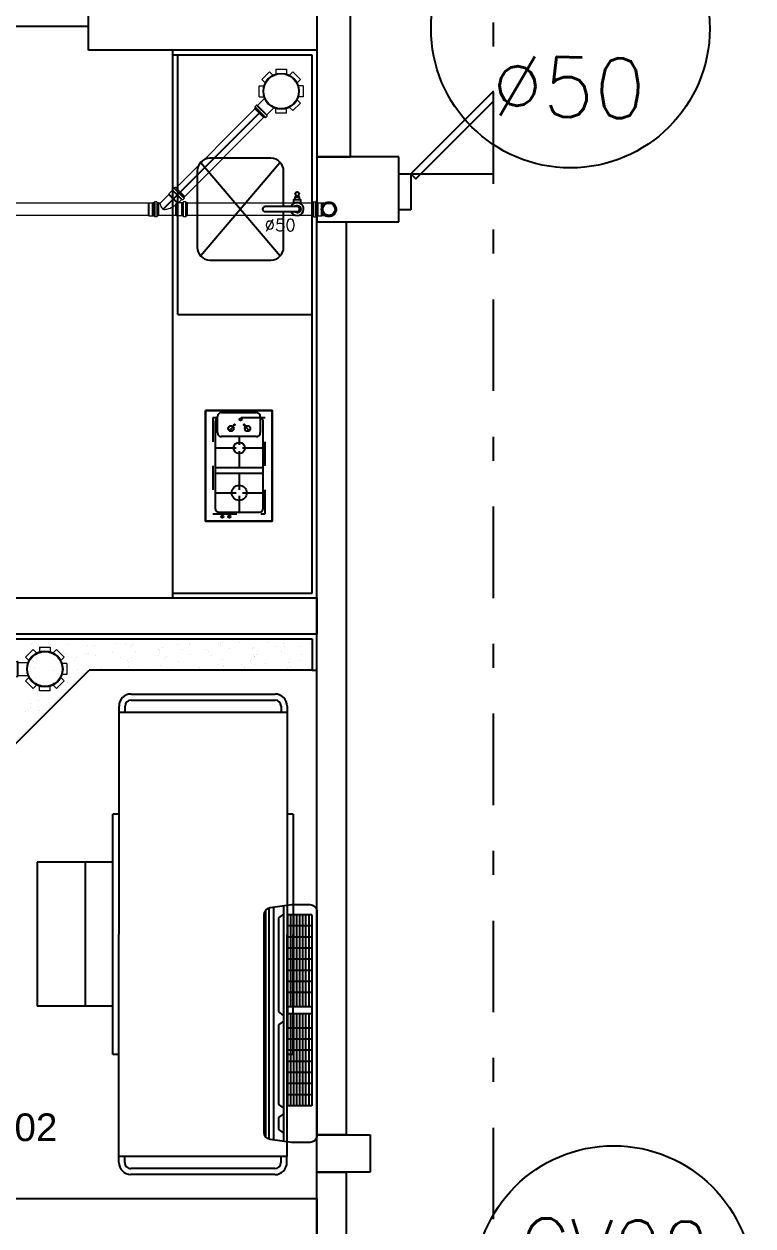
# Model space of a CAD drawing. Header units: millimetres. Extents: x 1573 to 2177, y 1587 to 1932.
# Drawn here: x 1786.59 to 1789.62, y 1901.45 to 1906.45 of the extents above; entities that cross this region are included whole.
import ezdxf
from ezdxf.enums import TextEntityAlignment as Align

# ---------------------------------------------------------------- set-up
doc = ezdxf.new("R2010")
doc.units = ezdxf.units.MM
doc.header["$LTSCALE"] = 0.03
for name, pattern in [('CONTINU', [0]), ('DASHDOT', [25.4, 12.7, -6.35, 0, -6.35]), ('HIDDEN', [9.525, 6.35, -3.175])]:
    doc.linetypes.add(name, pattern=pattern)
for name, color, linetype in [('-HIDRO', 8, 'Continuous'), ('A-PEN-C', 4, 'Continuous'), ('Esgoto', 2, 'Continuous'), ('Texto-Tubos', 7, 'Continuous'), ('Tinterno', 9, 'Continuous')]:
    doc.layers.add(name, color=color, linetype=linetype)
doc.layers.add('TigreCad', color=2, linetype='Continuous', lineweight=13)
doc.styles.add('ARIAL', font='arial.ttf')
doc.styles.add('ROMANS', font='romans.shx', dxfattribs={"height": 0.1})
doc.styles.add('TCTUBOS-TXT', font='txt.shx')

# ---------------------------------------------------------------- blocks, each defined once
blk = doc.blocks.new('j9n50d')
at = {"layer": 'TigreCad'}
for p, q in [((28.5, 25.4), (0, 25.4)), ((30.3, 27.2), (28.5, 25.4)), ((30.3, -27.1), (30.3, 27.2)), ((47.1, 27.2), (30.3, 27.2)), ((47.3, 27.4), (47.1, 27.2)), ((47.1, -27.1), (47.1, 27.2)), ((51.9, 27.4), (47.3, 27.4)), ((53.2, 30.9), (52.9, 28.3)), ((53.4, 30.8), (53.4, -30.8)), ((62.9, 31.8), (54.2, 31.8)), ((62.9, 30.8), (62.9, -30.8)), ((63.9, 31.1), (64.7, 28.1)), ((70, 27.4), (65.6, 27.4)), ((70, 27.4), (70, -27.4)), ((28.5, -25.3), (0, -25.3)), ((30.3, -27.1), (28.5, -25.3)), ((47.1, -27.1), (30.3, -27.1)), ((47.3, -27.4), (47.1, -27.1)), ((51.9, -27.4), (47.3, -27.4)), ((53.2, -30.9), (52.9, -28.3)), ((62.9, -31.8), (54.2, -31.8)), ((63.9, -31.1), (64.7, -28.1)), ((70, -27.4), (65.6, -27.4))]:
    blk.add_line(p, q, dxfattribs=at)
for centre, radius, start, end in [((0, 0), 25.4, 90, 270), ((51.9, 28.4), 1, 270, 355), ((54.2, 30.8), 1, 90, 175), ((62.9, 30.8), 1, 15, 90), ((65.6, 28.4), 1, 195, 270), ((51.9, -28.4), 1, 5, 90), ((54.2, -30.8), 1, 185, 270), ((62.9, -30.8), 1, 270, 345), ((65.6, -28.4), 1, 90, 165)]:
    blk.add_arc(centre, radius, start, end, dxfattribs=at)
at = {"layer": 'Tinterno'}
for p, q in [((28.5, -25.3), (28.5, 25.4)), ((47.3, -27.4), (47.3, 27.4)), ((52.9, 27.4), (52.9, -27.4)), ((64.9, 27.4), (64.9, -27.4))]:
    blk.add_line(p, q, dxfattribs=at)
blk = doc.blocks.new('j9n50s')
at = {"layer": 'TigreCad'}
for p, q in [((19.2, 25.4), (30.3, 25.4)), ((19.2, -25.4), (30.3, -25.4))]:
    blk.add_line(p, q, dxfattribs=at)
for radius in [31.8, 27.4]:
    blk.add_circle((0, 0), radius, dxfattribs=at)
at = {"layer": 'Tinterno'}
for p, q in [((30.3, 25.4), (30.3, 9.7)), ((30.3, -9.7), (30.3, -25.4))]:
    blk.add_line(p, q, dxfattribs=at)
blk.add_circle((0, 0), 25.6, dxfattribs=at)
blk = doc.blocks.new('26276942p')
at = {"layer": 'TigreCad'}
for p, q in [((55.7, 25.3), (-17.5, 25.3)), ((55.7, 25.3), (55.8, 26.8)), ((55.7, 25.3), (55.7, -22.7)), ((58.7, 26.8), (55.8, 26.8)), ((58.9, 25.3), (58.7, 26.8)), ((58.9, 25.3), (58.9, -25.3)), ((61.5, 25.3), (58.9, 25.3)), ((63.3, 27.1), (61.5, 25.3)), ((63.3, -26.1), (63.3, 27.1)), ((80.1, 27.1), (63.3, 27.1)), ((80.3, 27.3), (80.1, 27.1)), ((80.3, -27.4), (80.3, 27.3)), ((84.9, 27.3), (80.3, 27.3)), ((86.2, 30.9), (85.9, 28.3)), ((86.4, 30.8), (86.4, -30.8)), ((95.9, 31.8), (87.2, 31.8)), ((95.9, 30.8), (95.9, -30.8)), ((96.9, 31.1), (97.7, 28.1)), ((103, 27.3), (98.6, 27.3)), ((103, 27.3), (103, -27.4)), ((-11.1, -25.3), (-17.5, -25.3)), ((25.5, -61.4), (-10.1, -25.8)), ((25.5, -64.2), (63.5, -26.3)), ((82.9, -39.3), (39.3, -82.9)), ((88.6, -49.9), (49.9, -88.6)), ((58.9, -25.3), (55.7, -22.7)), ((79.4, -40.7), (67.5, -28.9)), ((80.1, -27.1), (68.2, -27.1)), ((80.3, -27.4), (80.1, -27.1)), ((84.9, -27.4), (80.3, -27.4)), ((82.8, -39.1), (80.7, -40.8)), ((90.3, -45.3), (84.1, -39.1)), ((86.2, -30.9), (85.9, -28.3)), ((95.9, -31.8), (87.2, -31.8)), ((90.5, -46.5), (88.9, -49.2)), ((96.9, -31.1), (97.7, -28.1)), ((103, -27.4), (98.6, -27.4)), ((25.5, -64.2), (25.5, -61.4)), ((40.7, -79.4), (25.5, -64.2)), ((39.1, -82.8), (40.8, -80.7)), ((45.3, -90.3), (39.1, -84.1)), ((46.5, -90.5), (49.2, -88.9)), ((53.5, -92.2), (50.4, -89.1)), ((92.2, -53.5), (53.5, -92.2)), ((92.2, -53.5), (89.1, -50.4))]:
    blk.add_line(p, q, dxfattribs=at)
for points in [[(0.6, -1.3, -0.153495), (4.7, 0.2, -0.085604), (21.8, -2.1, -0.043194), (39.4, -9.3, -0.022416), (55.7, -20.8, -0.009739)], [(-11.3, -25.3, -0.086386), (-9.5, -16.9, -0.063763), (-4.1, -7.1, -0.026182), (0.6, -1.3, -0.049941)], [(58.9, -23.3, -0.003371), (61.2, -25.2, -0.009739), (67.2, -28.1, -0.042942)]]:
    blk.add_lwpolyline(points, format="xyb", dxfattribs=at)
for centre, radius, start, end in [((84.9, 28.3), 1, 270, 355), ((87.2, 30.8), 1, 90, 175), ((95.9, 30.8), 1, 15, 90), ((98.6, 28.3), 1, 195, 270), ((-11.1, -26.8), 1.5, 45, 90), ((68.2, -28.1), 1, 90, 225), ((80.1, -40), 1, 225, 310), ((83.4, -39.8), 1, 45, 130), ((84.9, -28.4), 1, 5, 90), ((87.2, -30.8), 1, 185, 270), ((89.8, -49.7), 1, 150, 225), ((89.6, -46), 1, 330, 45), ((95.9, -30.8), 1, 270, 345), ((98.6, -28.4), 1, 90, 165), ((39.8, -83.4), 1, 140, 225), ((40, -80.1), 1, 320, 45), ((46, -89.6), 1, 225, 300), ((49.7, -89.8), 1, 45, 120)]:
    blk.add_arc(centre, radius, start, end, dxfattribs=at)
at = {"layer": 'Tinterno'}
for p, q in [((-17.5, 25.3), (-17.5, -25.3)), ((55.8, 26.8), (55.8, -22.8)), ((58.7, 26.8), (58.7, -25.2)), ((61.5, -25.3), (61.5, 25.3)), ((80.1, -27.1), (80.1, 27.1)), ((85.9, 27.3), (85.9, -27.4)), ((97.9, 27.3), (97.9, -27.4)), ((61.6, -25.4), (25.5, -61.4)), ((80, -41.4), (41.4, -80)), ((89.6, -46), (46, -89.6))]:
    blk.add_line(p, q, dxfattribs=at)
blk = doc.blocks.new('27150012p')
at = {"layer": 'TigreCad'}
for p, q in [((-80.6, 48.8), (-48.8, 80.6)), ((-48.8, 80.6), (-35.1, 66.9)), ((-22.5, 91.5), (-22.5, 72.1)), ((-22.5, 91.5), (22.5, 91.5)), ((22.5, 91.5), (22.5, 72.1)), ((48.8, 80.6), (35.1, 66.9)), ((48.8, 80.6), (80.6, 48.8)), ((-91.5, -22.5), (-91.5, 22.5)), ((-91.5, 22.5), (-72.1, 22.5)), ((-80.6, 48.8), (-66.9, 35.1)), ((80.6, 48.8), (66.9, 35.1)), ((111.4, 27.4), (70.4, 27.4)), ((112.7, 30.9), (112.4, 28.3)), ((122.4, 31.8), (113.7, 31.8)), ((113.7, 30.8), (113.7, -30.8)), ((122.4, 30.8), (122.4, -30.8)), ((123.4, 31.1), (124.2, 28.1)), ((129.5, 27.4), (125.1, 27.4)), ((129.5, 27.4), (129.5, -27.4)), ((-91.5, -22.5), (-72.1, -22.5)), ((-80.6, -48.8), (-66.9, -35.1)), ((-48.8, -80.6), (-80.6, -48.8)), ((80.6, -48.8), (48.8, -80.6)), ((80.6, -48.8), (66.9, -35.1)), ((111.4, -27.4), (70.4, -27.4)), ((112.7, -30.9), (112.4, -28.3)), ((122.4, -31.8), (113.7, -31.8)), ((123.4, -31.1), (124.2, -28.1)), ((129.5, -27.4), (125.1, -27.4)), ((-48.8, -80.6), (-35.1, -66.9)), ((-22.5, -91.5), (-22.5, -72.1)), ((22.5, -91.5), (-22.5, -91.5)), ((22.5, -91.5), (22.5, -72.1)), ((48.8, -80.6), (35.1, -66.9))]:
    blk.add_line(p, q, dxfattribs=at)
blk.add_circle((0, 0), 75.5, dxfattribs=at)
for centre, start, end in [((111.4, 28.4), 270, 355), ((113.7, 30.8), 90, 175), ((122.4, 30.8), 15, 90), ((125.1, 28.4), 195, 270), ((111.4, -28.4), 5, 90), ((113.7, -30.8), 185, 270), ((122.4, -30.8), 270, 345), ((125.1, -28.4), 90, 165)]:
    blk.add_arc(centre, 1, start, end, dxfattribs=at)
at = {"layer": 'Tinterno'}
for p, q in [((112.4, 27.4), (112.4, -27.4)), ((124.4, 27.4), (124.4, -27.4))]:
    blk.add_line(p, q, dxfattribs=at)
blk.add_circle((0, 0), 73.5, dxfattribs=at)
blk = doc.blocks.new('11030602p')
at = {"layer": 'TigreCad'}
for p, q in [((0, 27.3), (4.4, 27.3)), ((0, -27.3), (0, 27.3)), ((6.1, 31.1), (5.3, 28.1)), ((7.1, 31.8), (15.8, 31.8)), ((7.1, -30.8), (7.1, 30.8)), ((15.8, -30.8), (15.8, 30.8)), ((16.8, 30.9), (17.1, 28.3)), ((18.1, 27.3), (22.7, 27.3)), ((22.7, 27.3), (23, 27.1)), ((39.7, 27.1), (23, 27.1)), ((39.7, 27.1), (41.5, 25.3)), ((41.5, -25.4), (41.5, 25.3)), ((0, -27.3), (4.4, -27.3)), ((6.1, -31.1), (5.3, -28.1)), ((7.1, -31.8), (15.8, -31.8)), ((16.8, -30.9), (17.1, -28.3)), ((18.1, -27.3), (22.7, -27.3)), ((22.7, -27.3), (23, -27.1)), ((39.7, -27.1), (23, -27.1)), ((39.7, -27.1), (41.5, -25.4))]:
    blk.add_line(p, q, dxfattribs=at)
for centre, start, end in [((4.4, 28.4), 270, 345), ((7.1, 30.8), 90, 165), ((15.8, 30.8), 5, 90), ((18.1, 28.4), 185, 270), ((4.4, -28.3), 15, 90), ((7.1, -30.8), 195, 270), ((15.8, -30.8), 270, 355), ((18.1, -28.3), 90, 175)]:
    blk.add_arc(centre, 1, start, end, dxfattribs=at)
at = {"layer": 'Tinterno'}
for p, q in [((5.1, -27.3), (5.1, 27.3)), ((17.1, -27.3), (17.1, 27.3)), ((22.7, 27.3), (22.7, -27.3)), ((23, -27.1), (23, 27.1)), ((39.7, 27.1), (39.7, -27.1))]:
    blk.add_line(p, q, dxfattribs=at)

msp = doc.modelspace()

# ---------------------------------------------------------------- linework, layer by layer
at = {"layer": '-HIDRO', "linetype": 'DASHDOT'}
msp.add_line((1788.5434, 1894.5791), (1788.5434, 1908.8246), dxfattribs=at)
at = {"layer": '-HIDRO'}
for p, q in [((1787.9483, 1905.8975), (1787.9483, 1907.7786)), ((1787.8083, 1907.3515), (1787.8083, 1906.3415)), ((1787.8083, 1907.3515), (1787.8083, 1905.8975)), ((1786.8563, 1906.3415), (1786.8563, 1906.4915)), ((1786.2563, 1906.4415), (1786.8563, 1906.4415)), ((1787.8083, 1906.3415), (1786.8563, 1906.3415)), ((1787.2083, 1906.3215), (1787.2083, 1906.3415)), ((1787.7883, 1906.3215), (1787.2083, 1906.3215)), ((1787.2083, 1904.0814), (1787.2083, 1906.3215)), ((1787.2283, 1905.2415), (1787.2283, 1906.3215)), ((1787.7883, 1904.0814), (1787.7883, 1906.3215)), ((1788.5434, 1906.1715), (1788.1993, 1905.8275)), ((1788.2206, 1905.8063), (1788.5434, 1906.1291)), ((1787.6166, 1905.8915), (1787.3625, 1905.8915)), ((1787.8083, 1905.8975), (1787.9483, 1905.8975)), ((1788.1493, 1905.8975), (1787.8083, 1905.8975)), ((1787.8083, 1905.8975), (1787.8083, 1905.6275)), ((1788.1493, 1905.6275), (1788.1493, 1905.8975)), ((1787.3096, 1905.8386), (1787.3096, 1905.5209)), ((1787.6553, 1905.4848), (1787.3238, 1905.8747)), ((1787.6553, 1905.8747), (1787.3238, 1905.4848)), ((1787.6696, 1905.6903), (1787.6696, 1905.8386)), ((1788.1493, 1905.6775), (1788.1493, 1905.8275)), ((1788.1493, 1905.8275), (1788.1993, 1905.8275)), ((1788.1993, 1905.8275), (1788.5434, 1905.8275)), ((1788.1993, 1905.8275), (1788.2206, 1905.8063)), ((1788.1993, 1905.8275), (1788.1993, 1905.6775)), ((1787.6696, 1905.5209), (1787.6696, 1905.6691)), ((1788.1993, 1905.6775), (1788.1493, 1905.6775)), ((1787.8083, 1905.6275), (1788.1493, 1905.6275)), ((1787.8083, 1901.8264), (1787.8083, 1905.6275)), ((1787.8083, 1905.6275), (1787.9293, 1905.6275)), ((1787.9293, 1905.6275), (1787.9293, 1901.8264)), ((1787.3625, 1905.468), (1787.6166, 1905.468)), ((1787.2283, 1905.2415), (1787.7883, 1905.2415)), ((1787.4108, 1904.8331), (1787.5558, 1904.8331)), ((1787.3848, 1904.795), (1787.3848, 1904.4347)), ((1787.3942, 1904.7495), (1787.3942, 1904.8165)), ((1787.5724, 1904.8165), (1787.5724, 1904.7495)), ((1787.5847, 1904.4347), (1787.5847, 1904.795)), ((1787.4847, 1904.7332), (1787.4847, 1904.6993)), ((1787.3848, 1904.6861), (1787.4716, 1904.6861)), ((1787.5558, 1904.7329), (1787.4108, 1904.7329)), ((1787.5558, 1904.7329), (1787.4108, 1904.7329)), ((1787.4979, 1904.6861), (1787.5847, 1904.6861)), ((1787.5847, 1904.4347), (1787.5847, 1904.7329)), ((1787.4847, 1904.6729), (1787.4847, 1904.6051)), ((1787.3848, 1904.6051), (1787.5847, 1904.6051)), ((1787.5847, 1904.5801), (1787.3848, 1904.5801)), ((1787.4847, 1904.5801), (1787.4847, 1904.5122)), ((1787.3848, 1904.4991), (1787.4716, 1904.4991)), ((1787.4847, 1904.4859), (1787.4847, 1904.418)), ((1787.4979, 1904.4991), (1787.5847, 1904.4991)), ((1787.4014, 1904.418), (1787.5681, 1904.418)), ((1783.9812, 1904.0614), (1787.8083, 1904.0614)), ((1787.2083, 1904.0614), (1787.2083, 1904.0814)), ((1787.2083, 1904.0814), (1787.7883, 1904.0814)), ((1787.8083, 1904.0614), (1787.8083, 1903.9114)), ((1787.8083, 1903.9114), (1783.9612, 1903.9114)), ((1786.1083, 1903.8914), (1787.7883, 1903.8914)), ((1786.7832, 1903.8885), (1786.7832, 1903.8885)), ((1786.8778, 1903.8911), (1786.8778, 1903.8911)), ((1787.7883, 1903.8914), (1787.7883, 1903.7611)), ((1786.618, 1903.8664), (1786.618, 1903.8664)), ((1786.656, 1903.8475), (1786.656, 1903.8475)), ((1786.6568, 1903.8514), (1786.6568, 1903.8514)), ((1786.6654, 1903.8608), (1786.6654, 1903.8608)), ((1786.7524, 1903.8442), (1786.7524, 1903.8442)), ((1786.7695, 1903.8671), (1786.7695, 1903.8671)), ((1786.8518, 1903.8628), (1786.8518, 1903.8628)), ((1786.8813, 1903.8646), (1786.8813, 1903.8646)), ((1786.956, 1903.8354), (1786.956, 1903.8354)), ((1786.9748, 1903.872), (1786.9748, 1903.872)), ((1787.0121, 1903.8702), (1787.0121, 1903.8702)), ((1787.0323, 1903.8584), (1787.0323, 1903.8584)), ((1787.0408, 1903.8678), (1787.0408, 1903.8678)), ((1787.0538, 1903.8386), (1787.0538, 1903.8386)), ((1787.1465, 1903.848), (1787.1465, 1903.848)), ((1787.1517, 1903.8418), (1787.1517, 1903.8418)), ((1787.1651, 1903.8534), (1787.1651, 1903.8534)), ((1787.2272, 1903.8697), (1787.2272, 1903.8697)), ((1787.2496, 1903.845), (1787.2496, 1903.845)), ((1787.2754, 1903.8684), (1787.2754, 1903.8684)), ((1787.2787, 1903.873), (1787.2787, 1903.873)), ((1787.3475, 1903.8482), (1787.3475, 1903.8482)), ((1787.3568, 1903.8369), (1787.3568, 1903.8369)), ((1787.4062, 1903.8739), (1787.4062, 1903.8739)), ((1787.4077, 1903.8653), (1787.4077, 1903.8653)), ((1787.4162, 1903.8747), (1787.4162, 1903.8747)), ((1787.4454, 1903.8514), (1787.4454, 1903.8514)), ((1787.484, 1903.8779), (1787.484, 1903.8779)), ((1787.5406, 1903.8518), (1787.5406, 1903.8518)), ((1787.5433, 1903.8546), (1787.5433, 1903.8546)), ((1787.6026, 1903.8767), (1787.6026, 1903.8767)), ((1787.6412, 1903.8578), (1787.6412, 1903.8578)), ((1787.6606, 1903.8379), (1787.6606, 1903.8379)), ((1787.6695, 1903.8722), (1787.6695, 1903.8722)), ((1787.6743, 1903.8593), (1787.6743, 1903.8593)), ((1787.739, 1903.861), (1787.739, 1903.861)), ((1787.7831, 1903.8723), (1787.7831, 1903.8723)), ((1787.7878, 1903.8789), (1787.7878, 1903.8789)), ((1786.6163, 1903.8073), (1786.6163, 1903.8073)), ((1786.627, 1903.7974), (1786.627, 1903.7974)), ((1786.6423, 1903.8261), (1786.6423, 1903.8261)), ((1786.6623, 1903.8258), (1786.6623, 1903.8258)), ((1786.7559, 1903.8178), (1786.7559, 1903.8178)), ((1786.7602, 1903.829), (1786.7602, 1903.829)), ((1786.7968, 1903.8029), (1786.7968, 1903.8029)), ((1786.8054, 1903.8122), (1786.8054, 1903.8122)), ((1786.8476, 1903.831), (1786.8476, 1903.831)), ((1786.8581, 1903.8322), (1786.8581, 1903.8322)), ((1786.8867, 1903.8233), (1786.8867, 1903.8233)), ((1786.9918, 1903.8142), (1786.9918, 1903.8142)), ((1787.0211, 1903.8011), (1787.0211, 1903.8011)), ((1787.0243, 1903.7909), (1787.0243, 1903.7909)), ((1787.0379, 1903.8124), (1787.0379, 1903.8124)), ((1787.15, 1903.8215), (1787.15, 1903.8215)), ((1787.1515, 1903.832), (1787.1515, 1903.832)), ((1787.1723, 1903.8098), (1787.1723, 1903.8098)), ((1787.1808, 1903.8192), (1787.1808, 1903.8192)), ((1787.2296, 1903.7959), (1787.2296, 1903.7959)), ((1787.2808, 1903.8271), (1787.2808, 1903.8271)), ((1787.3672, 1903.8211), (1787.3672, 1903.8211)), ((1787.3978, 1903.7827), (1787.3978, 1903.7827)), ((1787.4153, 1903.8049), (1787.4153, 1903.8049)), ((1787.4956, 1903.7859), (1787.4956, 1903.7859)), ((1787.5334, 1903.7968), (1787.5334, 1903.7968)), ((1787.5441, 1903.8253), (1787.5441, 1903.8253)), ((1787.547, 1903.8183), (1787.547, 1903.8183)), ((1787.5477, 1903.8167), (1787.5477, 1903.8167)), ((1787.5495, 1903.784), (1787.5495, 1903.784)), ((1787.5563, 1903.8261), (1787.5563, 1903.8261)), ((1787.5935, 1903.7891), (1787.5935, 1903.7891)), ((1787.6749, 1903.8309), (1787.6749, 1903.8309)), ((1787.6914, 1903.7923), (1787.6914, 1903.7923)), ((1787.7387, 1903.8018), (1787.7387, 1903.8018)), ((1787.7426, 1903.8281), (1787.7426, 1903.8281)), ((1786.5097, 1903.4114), (1786.8594, 1903.7611)), ((1786.5932, 1903.7489), (1786.5932, 1903.7489)), ((1786.6147, 1903.7571), (1786.6147, 1903.7571)), ((1786.6305, 1903.7709), (1786.6305, 1903.7709)), ((1786.7125, 1903.7603), (1786.7125, 1903.7603)), ((1786.7563, 1903.7587), (1786.7563, 1903.7587)), ((1786.7613, 1903.7765), (1786.7613, 1903.7765)), ((1786.8104, 1903.7635), (1786.8104, 1903.7635)), ((1787.7883, 1903.7611), (1786.8594, 1903.7611)), ((1786.9083, 1903.7667), (1786.9083, 1903.7667)), ((1786.9107, 1903.7713), (1786.9107, 1903.7713)), ((1786.9454, 1903.7636), (1786.9454, 1903.7636)), ((1787.0062, 1903.7699), (1787.0062, 1903.7699)), ((1787.0246, 1903.7747), (1787.0246, 1903.7747)), ((1787.1041, 1903.7731), (1787.1041, 1903.7731)), ((1787.1318, 1903.7656), (1787.1318, 1903.7656)), ((1787.1554, 1903.7802), (1787.1554, 1903.7802)), ((1787.202, 1903.7763), (1787.202, 1903.7763)), ((1787.2999, 1903.7795), (1787.2999, 1903.7795)), ((1787.3123, 1903.7612), (1787.3123, 1903.7612)), ((1787.3208, 1903.7706), (1787.3208, 1903.7706)), ((1787.4187, 1903.7785), (1787.4187, 1903.7785)), ((1787.4198, 1903.7772), (1787.4198, 1903.7772)), ((1787.5072, 1903.7725), (1787.5072, 1903.7725)), ((1787.684, 1903.7618), (1787.684, 1903.7618)), ((1787.6877, 1903.7681), (1787.6877, 1903.7681)), ((1787.6963, 1903.7775), (1787.6963, 1903.7775)), ((1787.7883, 1903.7611), (1787.8083, 1903.7611)), ((1786.636, 1903.7296), (1786.636, 1903.7296)), ((1786.6563, 1903.6893), (1786.6563, 1903.6893)), ((1786.6617, 1903.6958), (1786.6617, 1903.6958)), ((1786.7014, 1903.6987), (1786.7014, 1903.6987)), ((1786.71, 1903.7081), (1786.71, 1903.7081)), ((1786.7596, 1903.699), (1786.7596, 1903.699)), ((1786.7698, 1903.7089), (1786.7698, 1903.7089)), ((1786.7704, 1903.7075), (1786.7704, 1903.7075)), ((1786.7835, 1903.7303), (1786.7835, 1903.7303)), ((1786.6426, 1903.6678), (1786.6426, 1903.6678)), ((1786.645, 1903.6606), (1786.645, 1903.6606)), ((1786.6485, 1903.6342), (1786.6485, 1903.6342)), ((1786.6609, 1903.6545), (1786.6609, 1903.6545)), ((1786.7739, 1903.681), (1786.7739, 1903.681)), ((1787.0339, 1903.6616), (1787.6339, 1903.6613)), ((1787.0339, 1903.6366), (1787.6339, 1903.6363)), ((1786.5935, 1903.5907), (1786.5935, 1903.5907)), ((1786.606, 1903.5946), (1786.606, 1903.5946)), ((1786.6146, 1903.604), (1786.6146, 1903.604)), ((1786.6164, 1903.6241), (1786.6164, 1903.6241)), ((1786.654, 1903.5929), (1786.654, 1903.5929)), ((1786.7142, 1903.6273), (1786.7142, 1903.6273)), ((1786.7207, 1903.6318), (1786.7207, 1903.6318)), ((1786.9833, 1901.7365), (1786.9839, 1903.5866)), ((1786.9839, 1903.5866), (1786.9839, 1903.6116)), ((1786.9839, 1903.5866), (1787.6839, 1903.5863)), ((1787.0092, 1903.5866), (1787.0089, 1903.6116)), ((1787.6589, 1903.6113), (1787.6592, 1903.5863)), ((1787.6839, 1903.5863), (1787.6833, 1901.7362)), ((1787.6839, 1903.6113), (1787.6839, 1903.5863)), ((1786.9583, 1902.1616), (1786.9588, 1903.1616)), ((1786.9838, 1903.1616), (1786.9588, 1903.1616)), ((1787.7089, 1903.1612), (1787.6839, 1903.1613)), ((1787.7089, 1903.1612), (1787.7083, 1902.1612)), ((1786.6434, 1902.9618), (1786.6434, 1902.3617)), ((1786.9587, 1902.9618), (1786.6434, 1902.9618)), ((1786.8434, 1902.9618), (1786.8434, 1902.3617)), ((1786.9587, 1902.3617), (1786.6434, 1902.3617)), ((1786.9833, 1902.1615), (1786.9583, 1902.1616)), ((1787.7083, 1902.1612), (1787.6833, 1902.1612)), ((1787.9293, 1901.8264), (1787.8083, 1901.8264)), ((1787.8083, 1901.8264), (1788.0293, 1901.8264)), ((1787.8083, 1901.6713), (1787.8083, 1901.8264)), ((1788.0293, 1901.8264), (1788.0293, 1901.6713)), ((1787.6833, 1901.7362), (1786.9833, 1901.7365)), ((1786.9833, 1901.7115), (1786.9833, 1901.7365)), ((1787.0083, 1901.7115), (1787.008, 1901.7365)), ((1787.658, 1901.7362), (1787.6583, 1901.7112)), ((1787.6833, 1901.7112), (1787.6833, 1901.7362)), ((1787.1659, 1901.6864), (1787.0333, 1901.6865)), ((1787.6333, 1901.6862), (1787.1659, 1901.6864)), ((1787.0897, 1901.6615), (1787.0333, 1901.6615)), ((1787.6333, 1901.6612), (1787.0897, 1901.6615)), ((1788.0293, 1901.6713), (1787.8083, 1901.6713)), ((1787.8083, 1894.2791), (1787.8083, 1901.6713)), ((1787.8083, 1901.6713), (1787.9293, 1901.6713)), ((1787.9293, 1901.6713), (1787.9293, 1900.6623)), ((1783.9612, 1901.5613), (1787.8083, 1901.5613)), ((1787.8083, 1901.5613), (1787.8083, 1900.8083))]:
    msp.add_line(p, q, dxfattribs=at)
at = {"layer": '-HIDRO', "linetype": 'HIDDEN'}
msp.add_line((1787.8083, 1905.6295), (1787.8083, 1905.7155), dxfattribs=at)
at = {"layer": '-HIDRO', "linetype": 'HIDDEN', "ltscale": 0.5}
for p, q in [((1787.3742, 1904.8115), (1787.3742, 1904.4114)), ((1787.5924, 1904.8115), (1787.3742, 1904.8115)), ((1787.5924, 1904.4114), (1787.5924, 1904.8115)), ((1787.3742, 1904.4114), (1787.5924, 1904.4114))]:
    msp.add_line(p, q, dxfattribs=at)
at = {"layer": '-HIDRO', "ltscale": 0.5}
for p, q in [((1787.5942, 1902.7608), (1787.5942, 1901.8189)), ((1787.6074, 1902.7709), (1787.6074, 1901.8088)), ((1787.6272, 1902.7744), (1787.6272, 1901.8053)), ((1787.6683, 1902.7449), (1787.6482, 1902.7294)), ((1787.6683, 1902.7801), (1787.6683, 1901.7997)), ((1787.7872, 1902.7424), (1787.6853, 1902.7424)), ((1787.6853, 1902.7424), (1787.6853, 1902.4649)), ((1787.6978, 1902.7424), (1787.6978, 1902.3599)), ((1787.7103, 1902.7424), (1787.7103, 1902.3599)), ((1787.7228, 1902.7424), (1787.7228, 1902.3599)), ((1787.7353, 1902.7424), (1787.7353, 1902.3599)), ((1787.7478, 1902.7424), (1787.7478, 1902.3599)), ((1787.76, 1902.7424), (1787.76, 1902.3599)), ((1787.7739, 1902.7424), (1787.7739, 1902.3599)), ((1787.7872, 1902.7424), (1787.7872, 1902.4649)), ((1787.6482, 1902.7294), (1787.6482, 1902.3394)), ((1787.7872, 1902.6961), (1787.6853, 1902.6961)), ((1787.7872, 1902.6499), (1787.6853, 1902.6499)), ((1787.7872, 1902.6036), (1787.6853, 1902.6036)), ((1787.7872, 1902.5574), (1787.6853, 1902.5574)), ((1787.7872, 1902.5111), (1787.6853, 1902.5111)), ((1787.6853, 1902.4649), (1787.6853, 1901.9474)), ((1787.7872, 1902.4649), (1787.6853, 1902.4649)), ((1787.7872, 1902.4649), (1787.7872, 1901.9474)), ((1787.7872, 1902.4186), (1787.6853, 1902.4186)), ((1787.6683, 1902.324), (1787.6482, 1902.3394)), ((1787.7872, 1902.3599), (1787.6853, 1902.3599)), ((1787.6683, 1902.2994), (1787.6482, 1902.284)), ((1787.6482, 1902.284), (1787.6482, 1901.9549)), ((1787.7872, 1902.3299), (1787.6853, 1902.3299)), ((1787.6978, 1902.3299), (1787.6978, 1901.9474)), ((1787.7103, 1902.3299), (1787.7103, 1901.9474)), ((1787.7228, 1902.3299), (1787.7228, 1901.9474)), ((1787.7353, 1902.3299), (1787.7353, 1901.9474)), ((1787.7478, 1902.3299), (1787.7478, 1901.9474)), ((1787.76, 1902.3299), (1787.76, 1901.9474)), ((1787.7739, 1902.3299), (1787.7739, 1901.9474)), ((1787.7872, 1902.2711), (1787.6853, 1902.2711)), ((1787.7872, 1902.2249), (1787.6853, 1902.2249)), ((1787.7872, 1902.1786), (1787.6853, 1902.1786)), ((1787.7872, 1902.1324), (1787.6853, 1902.1324)), ((1787.7872, 1902.0861), (1787.6853, 1902.0861)), ((1787.7872, 1902.0399), (1787.6853, 1902.0399)), ((1787.7872, 1901.9936), (1787.6853, 1901.9936)), ((1787.6683, 1901.9394), (1787.6482, 1901.9549)), ((1787.7872, 1901.9474), (1787.6853, 1901.9474)), ((1787.6683, 1901.9143), (1787.6482, 1901.8988)), ((1787.6482, 1901.8988), (1787.6482, 1901.8503)), ((1787.6683, 1901.8349), (1787.6482, 1901.8503))]:
    msp.add_line(p, q, dxfattribs=at)
at = {"layer": '-HIDRO', "linetype": 'CONTINU', "extrusion": (0, 0, -1)}
for points in [[(-1787.7199, 1905.7385, 0.645751), (-1787.7259, 1905.7518, 0.645751), (-1787.7319, 1905.7385)], [(-1787.7199, 1905.7385, -0.21525), (-1787.7259, 1905.7358, -0.21525), (-1787.7319, 1905.7385)], [(-1787.701, 1905.6697, -0.668395), (-1787.7509, 1905.6697, -0.360859), (-1787.7407, 1905.7026)], [(-1787.7112, 1905.7026, -0.151252), (-1787.701, 1905.6903, 1)], [(-1787.7407, 1905.7026, -0.297289), (-1787.7112, 1905.7026)], [(-1787.715, 1905.6903, 2.506628), (-1787.715, 1905.6697)]]:
    msp.add_lwpolyline(points, format="xyb", dxfattribs=at)
at = {"layer": '-HIDRO', "linetype": 'CONTINU'}
for points in [[(1787.7199, 1905.7385), (1787.7199, 1905.73)], [(1787.7319, 1905.7385), (1787.7319, 1905.73)], [(1787.715, 1905.6903), (1787.701, 1905.6903)], [(1787.7407, 1905.7026), (1787.7407, 1905.719), (1787.7112, 1905.719), (1787.7112, 1905.7026)], [(1787.7359, 1905.719), (1787.7359, 1905.73), (1787.7159, 1905.73), (1787.7159, 1905.719)]]:
    msp.add_lwpolyline(points, dxfattribs=at)
msp.add_lwpolyline([(1787.701, 1905.6903), (1787.5922, 1905.6903, 1), (1787.5922, 1905.6697), (1787.7259, 1905.6697, 1), (1787.7259, 1905.6903), (1787.715, 1905.6903)], format="xyb", dxfattribs=at)
at = {"layer": '-HIDRO'}
for points in [[(1787.3442, 1904.8415), (1787.3442, 1904.3814), (1787.6224, 1904.3814), (1787.6224, 1904.8415)], [(1787.3442, 1904.8415), (1787.6224, 1904.8415), (1787.6224, 1904.3814), (1787.3442, 1904.3814)], [(1787.4599, 1904.7808), (1787.4627, 1904.7778), (1787.4673, 1904.7822), (1787.4645, 1904.7852)], [(1787.5096, 1904.7808), (1787.5068, 1904.7778), (1787.5022, 1904.7822), (1787.505, 1904.7852)]]:
    msp.add_lwpolyline(points, close=True, dxfattribs=at)
at = {"layer": '-HIDRO', "extrusion": (-0.738405, 0.674357, 0), "elevation": -35.3712}
msp.add_lwpolyline([(-2611.8583, 0.0249), (-2611.8583, 0.0249, 0.144706), (-2611.8695, 0.027, 0.140477), (-2611.8812, 0.0249), (-2611.8812, 0.0249), (-2611.8583, 0.0249)], format="xyb", dxfattribs=at)
at = {"layer": '-HIDRO', "extrusion": (0.738405, 0.674357, 0), "elevation": 2604.4059}
msp.add_lwpolyline([(201.0526, 0.0249), (201.0526, 0.0249, -0.144706), (201.0639, 0.027, -0.140477), (201.0755, 0.0249), (201.0755, 0.0249), (201.0526, 0.0249)], format="xyb", dxfattribs=at)
at = {"layer": '-HIDRO', "ltscale": 0.5}
msp.add_lwpolyline([(1787.5883, 1902.743, -0.36397), (1787.6131, 1902.7725), (1787.7033, 1902.7849), (1787.7783, 1902.7849, -0.414214), (1787.8083, 1902.7549), (1787.8083, 1901.8249, -0.414214), (1787.7783, 1901.7949), (1787.7033, 1901.7949), (1787.6131, 1901.8072, -0.36397), (1787.5883, 1901.8368)], format="xyb", close=True, dxfattribs=at)
at = {"layer": '-HIDRO'}
for centre, radius in [((1787.4905, 1904.8047), 0.00506), ((1787.4502, 1904.7667), 0.0115), ((1787.5193, 1904.7667), 0.0115), ((1787.4847, 1904.6861), 0.0234), ((1787.4847, 1904.4991), 0.0314), ((1787.4137, 1904.3998), 0.00506), ((1787.4437, 1904.3998), 0.00506)]:
    msp.add_circle(centre, radius, dxfattribs=at)
for centre, radius, start, end in [((1787.3625, 1905.8386), 0.0529, 90, 180), ((1787.6166, 1905.8386), 0.0529, 0, 90), ((1787.3625, 1905.5209), 0.0529, 180, 270), ((1787.6166, 1905.5209), 0.0529, 270, 0), ((1787.4108, 1904.8165), 0.0166, 90, 180), ((1787.5558, 1904.8165), 0.0166, 0, 90), ((1787.4014, 1904.795), 0.0166, 115.5102, 180), ((1787.5681, 1904.795), 0.0166, 0, 74.8128), ((1787.4108, 1904.7495), 0.0166, 180, 270), ((1787.5558, 1904.7495), 0.0166, 270, 0), ((1787.4014, 1904.4347), 0.0166, 180, 270), ((1787.5681, 1904.4347), 0.0166, 270, 0), ((1787.0339, 1903.6116), 0.05, 89.9691, 179.9691), ((1787.0339, 1903.6116), 0.025, 89.9691, 179.9691), ((1787.6339, 1903.6113), 0.05, 359.9691, 89.9691), ((1787.6339, 1903.6113), 0.025, 359.9691, 89.9691), ((1787.0333, 1901.7115), 0.05, 179.9691, 269.9691), ((1787.0333, 1901.7115), 0.025, 179.9691, 269.9691), ((1787.6333, 1901.7112), 0.025, 269.9691, 359.9691), ((1787.6333, 1901.7112), 0.05, 269.9691, 359.9691)]:
    msp.add_arc(centre, radius, start, end, dxfattribs=at)
at = {"layer": 'A-PEN-C'}
for centre in [(1788.8639, 1906.4322), (1789.0439, 1901.2008)]:
    msp.add_circle(centre, 0.5804, dxfattribs=at)
at = {"layer": 'Esgoto', "ltscale": 100}
msp.add_line((1787.5676, 1906.0789), (1787.1681, 1905.6795), dxfattribs=at)
at = {"layer": 'TigreCad', "ltscale": 100}
for p, q in [((1787.5496, 1906.0969), (1787.2217, 1905.7689)), ((1787.5855, 1906.061), (1787.2575, 1905.7331)), ((1787.1066, 1905.7046), (1780.6401, 1905.7046)), ((1787.7883, 1905.7046), (1787.2687, 1905.7046)), ((1787.1066, 1905.6539), (1780.6401, 1905.6539)), ((1787.7883, 1905.6539), (1787.2687, 1905.6539))]:
    msp.add_line(p, q, dxfattribs=at)

# ---------------------------------------------------------------- block references
at = {"layer": 'Esgoto', "ltscale": 100, "xscale": 0.001000117618695, "yscale": 0.001000117618695, "zscale": 0.001000117618695, "rotation": 180}
msp.add_blockref('11030602p', (1787.1481, 1905.6792), dxfattribs=at)
at = {"layer": 'TigreCad', "ltscale": 100, "yscale": 0.001000117618695, "zscale": 0.001000117618695}
for name, p, xscale, rotation in [('27150012p', (1787.6591, 1906.1705), 0.001000117618695, 224.9999999999386), ('26276942p', (1787.1656, 1905.6792), -0.001000117618695, 180), ('j9n50d', (1787.8583, 1905.6792), 0.001000117618695, 180), ('j9n50s', (1787.8583, 1905.6792), 0.001000117618695, 180), ('27150012p', (1786.6752, 1903.7657), 0.001000117618695, 179.9999999999386)]:
    msp.add_blockref(name, p, dxfattribs=dict(at, xscale=xscale, rotation=rotation))

# ---------------------------------------------------------------- texts
at = {"style": 'ARIAL'}
msp.add_text('Consultório Médico 02', height=0.115204, dxfattribs=at).set_placement((1785.9267, 1901.8582), align=Align.MIDDLE_CENTER)
at = {"layer": 'A-PEN-C', "style": 'ROMANS'}
for s, height, p in [('%%C50', 0.24938, (1788.8542, 1906.063)), ('CV02', 0.23403, (1789.0448, 1901.2378))]:
    msp.add_text(s, height=height, rotation=358.7108, dxfattribs=at).set_placement(p, align=Align.CENTER)
at = {"layer": 'Texto-Tubos', "ltscale": 100, "style": 'TCTUBOS-TXT'}
msp.add_text('%%C50', height=0.05001, dxfattribs=at).set_placement((1787.6551, 1905.5888), align=Align.CENTER)

doc.saveas('drawing.dxf')
